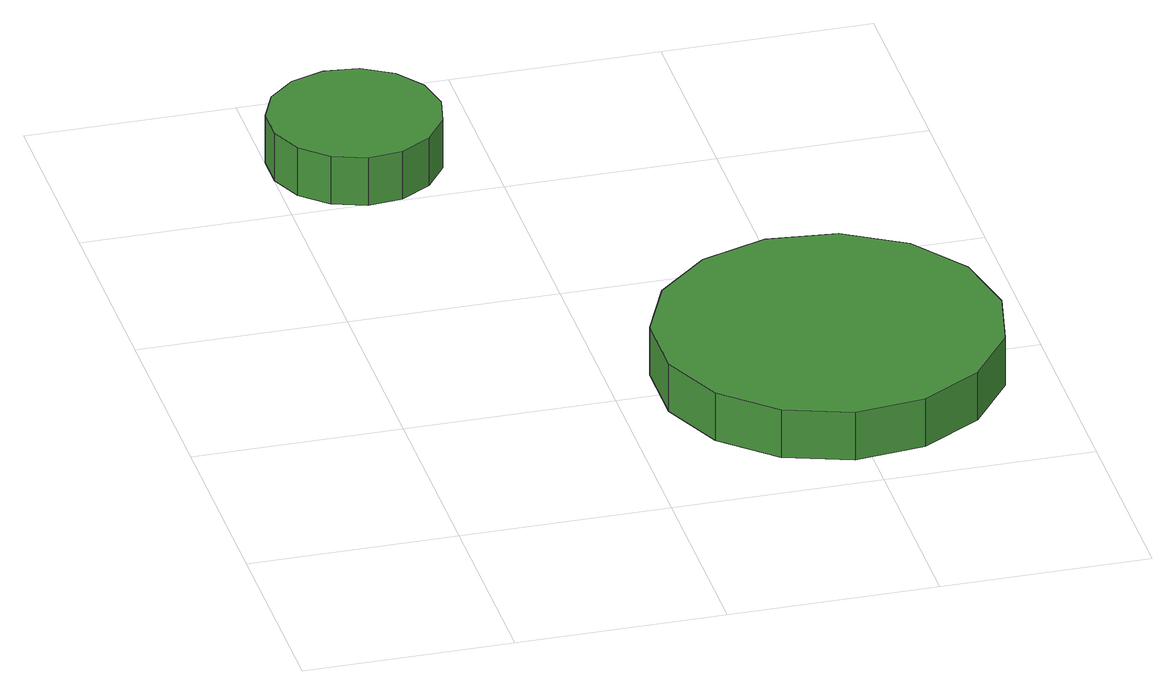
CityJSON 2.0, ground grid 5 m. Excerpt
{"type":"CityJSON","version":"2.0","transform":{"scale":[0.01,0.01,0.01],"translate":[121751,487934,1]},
"CityObjects":{
"tree1":{"type":"SolitaryVegetationObject","attributes":{"function":"something"},"geometry":[{"type":"MultiSurface","lod":"1","boundaries":[[[0,1,2,3,4,5,6,7,8,9,10,11,12,13,14]],[[15,16,17,18,19,20,21,22,23,24,25,26,27,28,29]],[[0,29,28,1]],[[1,28,27,2]],[[2,27,26,3]],[[3,26,25,4]],[[4,25,24,5]],[[5,24,23,6]],[[6,23,22,7]],[[7,22,21,8]],[[8,21,20,9]],[[9,20,19,10]],[[10,19,18,11]],[[11,18,17,12]],[[12,17,16,13]],[[13,16,15,14]],[[14,15,29,0]]]}]},
"tree2":{"type":"SolitaryVegetationObject","attributes":{"function":"something"},"geometry":[{"type":"MultiSurface","lod":"1","boundaries":[[[30,31,32,33,34,35,36,37,38,39,40,41,42,43,44]],[[45,46,47,48,49,50,51,52,53,54,55,56,57,58,59]],[[30,59,58,31]],[[31,58,57,32]],[[32,57,56,33]],[[33,56,55,34]],[[34,55,54,35]],[[35,54,53,36]],[[36,53,52,37]],[[37,52,51,38]],[[38,51,50,39]],[[39,50,49,40]],[[40,49,48,41]],[[41,48,47,42]],[[42,47,46,43]],[[43,46,45,44]],[[44,45,59,30]]]}]}
},
"vertices":[
[404,1700,158],[386,1783,158],[336,1851,158],[263,1894,158],[179,1903,158],[98,1876,158],[35,1820,158],[1,1742,158],[1,1658,158],[35,1580,158],[98,1524,158],[179,1497,158],[263,1506,158],[336,1549,158],[386,1617,158],[386,1617,33],[336,1549,33],[263,1506,33],[179,1497,33],[98,1524,33],[35,1580,33],[1,1658,33],[1,1742,33],[35,1820,33],[98,1876,33],[179,1903,33],[263,1894,33],[336,1851,33],[386,1783,33],[404,1700,33],
[1407,500,163],[1372,666,163],[1272,802,163],[1126,887,163],[957,905,163],[797,852,163],[671,739,163],[602,585,163],[602,415,163],[671,261,163],[797,148,163],[957,95,163],[1126,113,163],[1272,198,163],[1372,334,163],[1372,334,38],[1272,198,38],[1126,113,38],[957,95,38],[797,148,38],[671,261,38],[602,415,38],[602,585,38],[671,739,38],[797,852,38],[957,905,38],[1126,887,38],[1272,802,38],[1372,666,38],[1407,500,38]
]}
